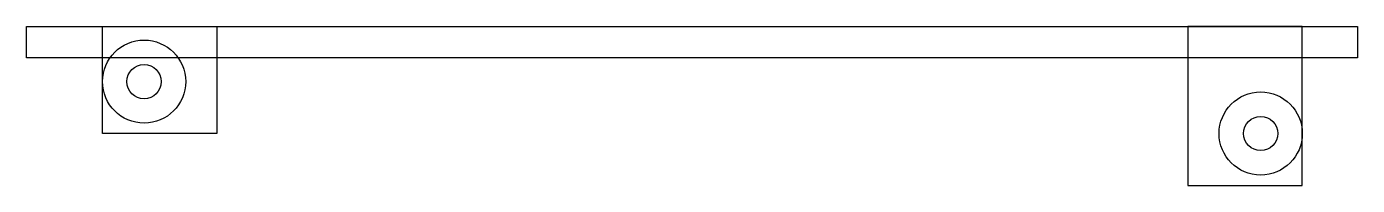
# Model space of a CAD drawing. Header units: millimetres. Extents: x 0 to 128, y -15 to 0.
import ezdxf

# ---------------------------------------------------------------- set-up
doc = ezdxf.new("R2010")
doc.units = ezdxf.units.MM
doc.layers.get('0').update_dxf_attribs({"linetype": 'CONTINUOUS'})

msp = doc.modelspace()

# ---------------------------------------------------------------- linework, layer by layer
for points in [[(0, 0), (128, 0), (128, -3), (0, -3)], [(7.3, 0), (18.3, 0), (18.3, -10.3), (7.3, -10.3)], [(122.7, 0), (111.7, 0), (111.7, -15.3), (122.7, -15.3)]]:
    msp.add_lwpolyline(points, close=True)
for centre, radius in [((11.3, -5.3), 4), ((11.3, -5.3), 1.65), ((118.7, -10.3), 4), ((118.7, -10.3), 1.65)]:
    msp.add_circle(centre, radius)

doc.saveas('drawing.dxf')
